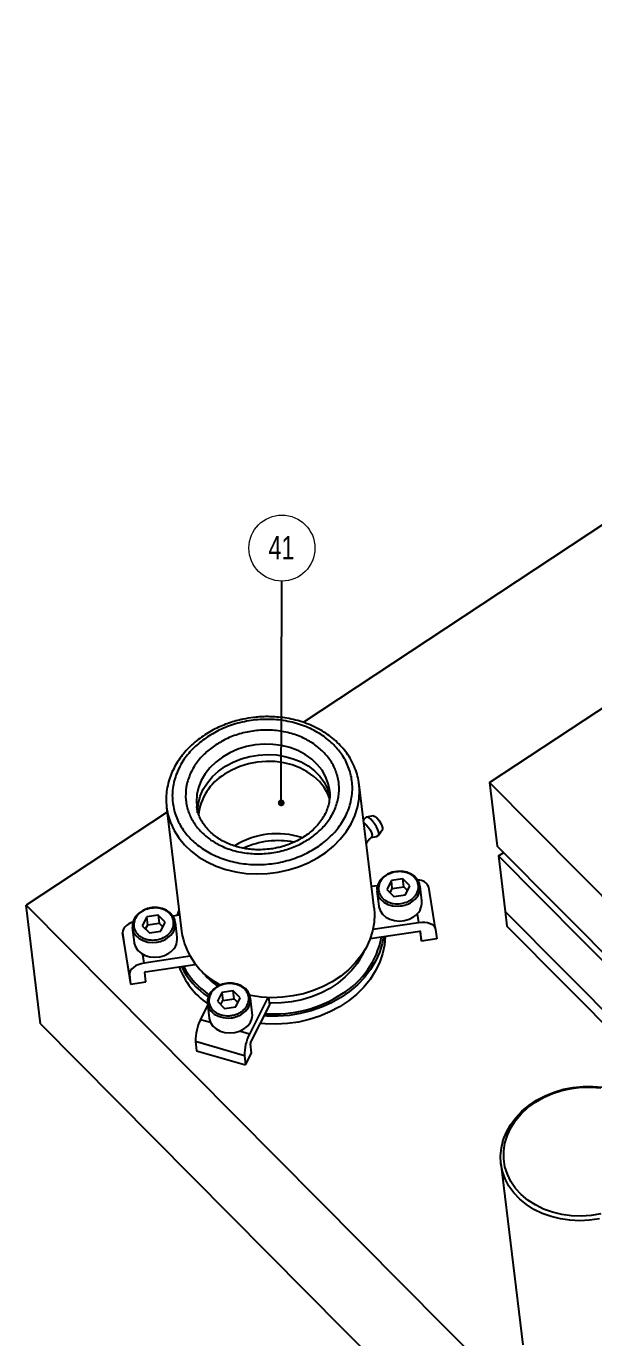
# Model space of a CAD drawing. Header units: millimetres. Extents: x 5 to 1539, y -495 to 895.
# Drawn here: x 1120.9 to 1205.8, y 148.5 to 344.9 of the extents above; entities that cross this region are included whole.
import ezdxf

# ---------------------------------------------------------------- set-up
doc = ezdxf.new("R2010")
doc.units = ezdxf.units.MM
doc.styles.add('SLDTEXTSTYLE13', font='TXT', dxfattribs={"width": 0.75})
doc.dimstyles.new('SLDDIMSTYLE1', dxfattribs={"dimtxt": 0.18, "dimasz": 1.016, "dimexe": 0, "dimexo": 0.0625, "dimgap": 0, "dimtad": 0, "dimtih": 1, "dimtoh": 1, "dimdec": 0, "dimrnd": 1e-09, "dimzin": 0, "dimdsep": 46, "dimtxsty": 'Standard', "dimblk1": 'DOT', "dimblk2": 'DOT', "dimsah": 1, "dimcen": 0.09, "dimadec": 0, "dimazin": 0, "dimtfac": 1.016, "dimtdec": 0, "dimtofl": 0, "dimtmove": 0, "dimatfit": 3, "dimldrblk": 'DOT', "dimfxl": 1, "dimfrac": 2, "dimtolj": 1, "dimtzin": 0, "dimarcsym": 0})

# ---------------------------------------------------------------- blocks, each defined once
blk = doc.blocks.new('SW_NOTE_60')
at = {"color": 0, "linetype": 'Continuous', "lineweight": 0}
blk.add_circle((0.01, 4.94), 4.94, dxfattribs=at)
at = {"color": 0, "linetype": 'Continuous', "lineweight": 0, "insert": (-0.06, 6.75), "char_height": 3.5, "attachment_point": 2, "style": 'SLDTEXTSTYLE13'}
blk.add_mtext('41', dxfattribs=at)
blk = doc.blocks.new('_Dot')
at = {"color": 0, "linetype": 'ByBlock', "lineweight": -2}
blk.add_line((-0.5, 0), (-1, 0), dxfattribs=at)
at = {"color": 0, "linetype": 'ByBlock', "const_width": 0.5}
blk.add_lwpolyline([(-0.25, 0, 1), (0.25, 0, 1)], format="xyb", close=True, dxfattribs=at)

msp = doc.modelspace()

# ---------------------------------------------------------------- linework, layer by layer
at = {"color": 7, "linetype": 'Continuous', "lineweight": 25}
for p, q in [((1320.09, 344.856), (1162.339, 240.627)), ((1190.229, 231.602), (1243.356, 266.704)), ((1166.272, 230.513), (1166.257, 230.626)), ((1170.701, 231.348), (1170.684, 231.481)), ((1172.935, 212.816), (1170.701, 231.348)), ((1190.229, 231.602), (1191.373, 222.114)), ((1263.059, 158.134), (1190.229, 231.602)), ((1141.909, 227.877), (1144.143, 209.345)), ((1146.41, 228.119), (1146.423, 228.015)), ((1141.993, 227.184), (1120.918, 213.26)), ((1172.813, 226.64), (1171.829, 226.436)), ((1173.607, 223.746), (1174.181, 224.571)), ((1264.203, 148.646), (1191.373, 222.114)), ((1191.551, 220.631), (1192.331, 221.146)), ((1264.381, 147.164), (1191.551, 220.631)), ((1191.551, 220.631), (1192.552, 212.329)), ((1172.541, 216.081), (1173.455, 216.217)), ((1175.533, 216.933), (1174.872, 215.618)), ((1177.246, 217.187), (1175.533, 216.933)), ((1175.676, 215.747), (1175.533, 216.933)), ((1178.297, 216.127), (1177.246, 217.187)), ((1177.389, 216.001), (1177.246, 217.187)), ((1177.636, 214.812), (1178.297, 216.127)), ((1180.097, 213.889), (1179.829, 216.113)), ((1173.376, 215.335), (1173.644, 213.111)), ((1174.872, 215.618), (1175.923, 214.558)), ((1175.362, 215.123), (1175.676, 215.747)), ((1175.676, 215.747), (1177.389, 216.001)), ((1175.923, 214.558), (1177.636, 214.812)), ((1177.389, 216.001), (1177.95, 215.436)), ((1182.152, 209.649), (1181.12, 215.943)), ((1120.918, 213.26), (1236.233, 96.936)), ((1123.063, 195.469), (1120.918, 213.26)), ((1265.382, 138.861), (1192.552, 212.329)), ((1192.552, 212.329), (1192.82, 210.105)), ((1138.942, 211.501), (1138.28, 210.186)), ((1138.28, 210.186), (1139.332, 209.126)), ((1138.771, 209.691), (1139.085, 210.315)), ((1140.655, 211.755), (1138.942, 211.501)), ((1139.085, 210.315), (1138.942, 211.501)), ((1139.085, 210.315), (1140.798, 210.569)), ((1141.706, 210.695), (1140.655, 211.755)), ((1140.655, 211.755), (1140.798, 210.569)), ((1140.798, 210.569), (1141.358, 210.004)), ((1141.044, 209.38), (1141.706, 210.695)), ((1142.851, 211.674), (1143.845, 211.821)), ((1143.506, 208.457), (1143.238, 210.681)), ((1143.728, 211.804), (1143.814, 212.076)), ((1172.784, 209.67), (1179.612, 210.684)), ((1136.368, 202.816), (1135.336, 209.11)), ((1135.336, 209.11), (1135.504, 207.716)), ((1136.784, 209.903), (1137.053, 207.679)), ((1139.332, 209.126), (1141.044, 209.38)), ((1172.366, 208.25), (1179.773, 209.349)), ((1179.809, 209.351), (1180.05, 207.881)), ((1180.05, 207.881), (1179.879, 209.305)), ((1182.325, 208.219), (1180.05, 207.881)), ((1182.157, 209.613), (1182.325, 208.219)), ((1265.65, 136.638), (1192.82, 210.105)), ((1135.504, 207.716), (1136.536, 201.422)), ((1145.423, 205.608), (1138.57, 204.591)), ((1138.731, 203.257), (1146.148, 204.358)), ((1146.148, 204.358), (1146.122, 204.574)), ((1136.368, 202.816), (1136.536, 201.422)), ((1138.811, 201.76), (1138.639, 203.183)), ((1136.536, 201.422), (1138.811, 201.76)), ((1149.499, 201.097), (1149.692, 201.481)), ((1151.883, 200.429), (1150.17, 200.175)), ((1152.934, 199.369), (1151.883, 200.429)), ((1152.026, 199.243), (1151.883, 200.429)), ((1148.012, 198.577), (1148.281, 196.353)), ((1150.17, 200.175), (1149.508, 198.86)), ((1149.508, 198.86), (1150.56, 197.8)), ((1149.999, 198.365), (1150.313, 198.989)), ((1150.17, 200.175), (1150.313, 198.989)), ((1150.313, 198.989), (1152.026, 199.243)), ((1152.026, 199.243), (1152.586, 198.678)), ((1152.272, 198.054), (1152.934, 199.369)), ((1157.055, 199.42), (1154.31, 193.966)), ((1154.734, 197.131), (1154.466, 199.355)), ((1157.336, 198.325), (1157.205, 199.415)), ((1146.985, 196.103), (1148.055, 198.227)), ((1150.56, 197.8), (1152.272, 198.054)), ((1154.471, 192.632), (1157.336, 198.325)), ((1123.063, 195.469), (1238.377, 79.146)), ((1153.565, 190.721), (1146.24, 192.858)), ((1146.24, 192.858), (1146.408, 191.464)), ((1154.611, 191.074), (1154.44, 192.497)), ((1146.408, 191.464), (1153.733, 189.328)), ((1153.565, 190.721), (1153.733, 189.328)), ((1153.733, 189.328), (1154.611, 191.074)), ((1191.92, 174.579), (1195.19, 147.448))]:
    msp.add_line(p, q, dxfattribs=at)
at = {"color": 8, "linetype": 'Continuous', "lineweight": 25}
for p, q in [((1179.4, 211.974), (1179.612, 210.684)), ((1179.878, 209.308), (1179.879, 209.305)), ((1138.57, 204.591), (1138.359, 205.881)), ((1148.487, 195.665), (1146.985, 196.103)), ((1154.31, 193.966), (1152.808, 194.404))]:
    msp.add_line(p, q, dxfattribs=at)
at = {"color": 7, "linetype": 'Continuous', "lineweight": 25, "flags": 128}
for points in [[(1146.556, 227.101), (1146.553, 227.444), (1146.661, 228.519), (1146.945, 229.581), (1147.4, 230.61), (1148.018, 231.589), (1148.788, 232.498), (1149.696, 233.324), (1150.726, 234.049), (1151.86, 234.663), (1153.077, 235.153), (1154.355, 235.511), (1155.672, 235.731), (1157.005, 235.808), (1158.329, 235.742), (1159.621, 235.533), (1160.858, 235.185), (1162.017, 234.705), (1163.079, 234.1), (1164.024, 233.383), (1164.835, 232.565), (1165.497, 231.661), (1166, 230.687), (1166.334, 229.661), (1166.352, 229.584)], [(1166.325, 229.114), (1166.014, 229.909), (1165.47, 230.867), (1164.769, 231.751), (1163.923, 232.545), (1162.948, 233.235), (1161.86, 233.81), (1160.679, 234.258), (1159.426, 234.571), (1158.124, 234.745), (1156.795, 234.775), (1155.464, 234.662), (1154.155, 234.407), (1152.889, 234.015), (1151.691, 233.494), (1150.582, 232.851)], [(1173.56, 223.7), (1173.649, 223.854), (1173.638, 224.144), (1173.521, 224.531), (1173.311, 224.976), (1173.032, 225.429), (1172.712, 225.842), (1172.387, 226.17), (1172.093, 226.376), (1171.86, 226.44), (1171.769, 226.411)], [(1172.813, 226.64), (1172.856, 226.644), (1173.083, 226.556), (1173.367, 226.32), (1173.664, 225.97), (1173.929, 225.561), (1174.123, 225.155), (1174.215, 224.813), (1174.191, 224.588), (1174.181, 224.571)], [(1171.395, 225.587), (1171.491, 225.534), (1171.781, 225.292)], [(1171.781, 225.292), (1172.086, 224.934), (1172.358, 224.515), (1172.556, 224.099), (1172.65, 223.748), (1172.626, 223.517), (1172.59, 223.472)], [(1178.575, 213.734), (1179.115, 214.18), (1179.52, 214.709), (1179.767, 215.292), (1179.844, 215.899), (1179.746, 216.497), (1179.478, 217.052), (1179.056, 217.537), (1178.501, 217.923), (1177.844, 218.191), (1177.12, 218.326), (1176.368, 218.32), (1175.629, 218.175), (1174.942, 217.898), (1174.345, 217.503), (1173.869, 217.012), (1173.541, 216.452), (1173.378, 215.853), (1173.388, 215.247), (1173.572, 214.666), (1173.92, 214.143), (1174.412, 213.705), (1175.022, 213.375), (1175.717, 213.172), (1176.46, 213.107), (1176.917, 213.137)], [(1141.984, 208.302), (1142.524, 208.748), (1142.928, 209.277), (1143.176, 209.861), (1143.252, 210.467), (1143.154, 211.065), (1142.887, 211.621), (1142.465, 212.105), (1141.91, 212.491), (1141.253, 212.759), (1140.529, 212.894), (1139.777, 212.889), (1139.037, 212.743), (1138.351, 212.466), (1137.753, 212.071), (1137.278, 211.581), (1136.95, 211.021), (1136.786, 210.421), (1136.797, 209.815), (1136.981, 209.235), (1137.328, 208.711), (1137.82, 208.273), (1138.43, 207.943), (1139.126, 207.741), (1139.869, 207.675), (1140.326, 207.705)], [(1143.529, 211.774), (1143.536, 211.8), (1143.768, 212.463)], [(1172.935, 212.816), (1172.999, 211.934), (1172.944, 210.648), (1172.713, 209.367), (1172.311, 208.107), (1171.741, 206.883), (1171.012, 205.71), (1170.13, 204.602), (1169.109, 203.573), (1167.958, 202.635), (1166.694, 201.799), (1165.33, 201.076), (1163.884, 200.475), (1162.374, 200.002), (1160.816, 199.664), (1159.231, 199.465), (1157.638, 199.406), (1156.055, 199.489), (1154.503, 199.713), (1154.383, 199.736)], [(1173.644, 213.111), (1173.656, 213.023), (1173.84, 212.443), (1174.188, 211.919), (1174.68, 211.481), (1175.29, 211.151), (1175.985, 210.949), (1176.728, 210.883), (1177.479, 210.959), (1178.197, 211.172), (1178.843, 211.511)], [(1136.845, 210.718), (1136.643, 210.642), (1136.248, 210.45), (1135.91, 210.219), (1135.641, 209.96), (1135.451, 209.681), (1135.348, 209.394), (1135.336, 209.11)], [(1179.612, 210.684), (1180.078, 210.725), (1180.533, 210.71), (1180.959, 210.639), (1181.34, 210.516), (1181.662, 210.344), (1181.911, 210.131), (1182.078, 209.884), (1182.157, 209.613)], [(1174.604, 208.582), (1174.497, 207.29), (1174.212, 205.95), (1173.754, 204.634), (1173.127, 203.357), (1172.339, 202.135), (1171.399, 200.98), (1170.317, 199.906), (1169.105, 198.925), (1167.778, 198.048), (1166.351, 197.286), (1164.839, 196.646), (1163.259, 196.136), (1161.63, 195.761), (1159.971, 195.527), (1158.299, 195.435), (1156.633, 195.487), (1155.941, 195.552)], [(1174.364, 208.546), (1174.157, 207.469), (1173.741, 206.146), (1173.156, 204.858), (1172.408, 203.621), (1171.505, 202.448), (1170.457, 201.352), (1169.277, 200.347), (1167.977, 199.443), (1166.573, 198.651), (1165.081, 197.98), (1163.516, 197.437), (1161.898, 197.028), (1160.244, 196.758), (1158.574, 196.631), (1156.905, 196.647), (1156.505, 196.672)], [(1179.879, 209.305), (1179.875, 209.316), (1179.868, 209.326), (1179.858, 209.335), (1179.845, 209.342), (1179.829, 209.347), (1179.811, 209.35), (1179.792, 209.351), (1179.773, 209.349)], [(1137.053, 207.679), (1137.065, 207.591), (1137.249, 207.011), (1137.596, 206.487), (1138.088, 206.049), (1138.698, 205.72), (1139.394, 205.517), (1140.137, 205.452), (1140.887, 205.528), (1141.605, 205.74), (1142.252, 206.079)], [(1171.391, 206.281), (1171.125, 205.725), (1170.443, 204.585), (1169.608, 203.509), (1168.631, 202.51), (1167.526, 201.602), (1166.306, 200.795), (1164.987, 200.102), (1163.587, 199.531), (1162.123, 199.089), (1160.616, 198.781), (1159.083, 198.614), (1157.547, 198.587), (1157.304, 198.596)], [(1138.57, 204.591), (1138.11, 204.495), (1137.675, 204.348), (1137.28, 204.156), (1136.942, 203.925), (1136.673, 203.666), (1136.483, 203.387), (1136.38, 203.1), (1136.368, 202.816)], [(1138.731, 203.257), (1138.712, 203.253), (1138.694, 203.247), (1138.677, 203.239), (1138.663, 203.229), (1138.652, 203.218), (1138.644, 203.207), (1138.64, 203.195), (1138.639, 203.183)], [(1153.212, 196.976), (1153.752, 197.422), (1154.156, 197.951), (1154.404, 198.534), (1154.48, 199.141), (1154.382, 199.739), (1154.115, 200.294), (1153.693, 200.779), (1153.138, 201.165), (1152.481, 201.433), (1151.757, 201.568), (1151.005, 201.562), (1150.265, 201.417), (1149.579, 201.14), (1148.981, 200.745), (1148.506, 200.254), (1148.177, 199.694), (1148.014, 199.095), (1148.025, 198.489), (1148.209, 197.908), (1148.556, 197.385), (1149.048, 196.947), (1149.658, 196.617), (1150.354, 196.414), (1151.097, 196.349), (1151.554, 196.379)], [(1148.281, 196.353), (1148.293, 196.265), (1148.477, 195.685), (1148.824, 195.161), (1149.316, 194.723), (1149.926, 194.393), (1150.622, 194.191), (1151.365, 194.125), (1152.115, 194.201), (1152.833, 194.414), (1153.48, 194.752)], [(1198.096, 167.105), (1196.863, 167.707), (1195.734, 168.428), (1194.726, 169.255), (1193.853, 170.179), (1193.127, 171.185), (1192.559, 172.26), (1192.155, 173.388), (1191.923, 174.554), (1191.864, 175.742), (1191.981, 176.934), (1192.271, 178.114), (1192.73, 179.265), (1193.352, 180.372), (1194.128, 181.418), (1195.047, 182.39), (1196.097, 183.272), (1197.262, 184.054), (1198.527, 184.723), (1199.873, 185.272), (1201.281, 185.691), (1202.732, 185.975), (1204.206, 186.12), (1205.682, 186.124), (1207.138, 185.987)], [(1198.31, 167.76), (1197.081, 168.364), (1195.962, 169.089), (1194.969, 169.925), (1194.118, 170.858), (1193.421, 171.875), (1192.888, 172.96), (1192.529, 174.097), (1192.347, 175.268), (1192.347, 176.456), (1192.528, 177.643), (1192.888, 178.81), (1193.42, 179.94), (1194.117, 181.017), (1194.969, 182.023), (1195.962, 182.943), (1197.081, 183.764), (1198.309, 184.472), (1199.628, 185.058), (1201.018, 185.512), (1202.458, 185.828), (1203.925, 186), (1205.398, 186.026), (1206.854, 185.906)], [(1206.657, 166.3), (1205.192, 166.085), (1203.715, 166.01), (1202.246, 166.076), (1200.807, 166.283), (1199.417, 166.628), (1198.096, 167.105)], [(1206.855, 167.055), (1205.399, 166.811), (1203.926, 166.711), (1202.458, 166.758), (1201.019, 166.951), (1199.629, 167.287), (1198.31, 167.76)]]:
    msp.add_lwpolyline(points, dxfattribs=at)
at = {"color": 8, "linetype": 'Continuous', "lineweight": 25, "flags": 128}
for points in [[(1166.257, 230.626), (1166.078, 231.483), (1165.702, 232.498), (1165.158, 233.456), (1164.457, 234.34), (1163.611, 235.134), (1162.636, 235.825), (1161.548, 236.399), (1160.367, 236.847), (1159.114, 237.16), (1157.812, 237.334), (1156.483, 237.364), (1155.152, 237.251), (1153.843, 236.996), (1152.577, 236.605), (1151.379, 236.083), (1150.27, 235.44)], [(1150.27, 235.44), (1149.269, 234.688), (1148.394, 233.84), (1147.661, 232.912), (1147.082, 231.919), (1146.669, 230.88), (1146.429, 229.813), (1146.365, 228.737), (1146.41, 228.119)], [(1141.902, 227.936), (1142.091, 226.855), (1142.471, 225.623), (1143.019, 224.44), (1143.728, 223.32), (1144.59, 222.277), (1145.594, 221.322), (1146.728, 220.468), (1147.978, 219.725), (1149.329, 219.102), (1150.766, 218.606), (1152.269, 218.245), (1153.821, 218.021), (1155.404, 217.938), (1156.997, 217.996), (1158.582, 218.196), (1160.139, 218.534), (1161.65, 219.007), (1163.096, 219.608), (1164.46, 220.331), (1165.724, 221.166), (1166.874, 222.104), (1167.896, 223.133), (1168.778, 224.241), (1169.507, 225.414), (1170.077, 226.638), (1170.479, 227.898), (1170.71, 229.179), (1170.765, 230.465), (1170.701, 231.348)]]:
    msp.add_lwpolyline(points, dxfattribs=at)
at = {"color": 7, "linetype": 'Continuous', "lineweight": 25}
for centre, radius, start, end in [((1154.665, 225.956), 8.014, 120.63534, 174.38745), ((1172.664, 225.055), 1.625, 123.45351, 144.28144), ((1158.444, 211.869), 12.084, 72.08237, 121.69638), ((1158.589, 210.665), 12.257, 78.86669, 114.85417), ((1172.664, 225.055), 1.625, 263.01345, 303.45351), ((1179.593, 215.378), 1.627, 20.30441, 92.93331), ((1177.6, 213.686), 2.506, 299.74638, 4.65395), ((1141.009, 208.254), 2.506, 299.74638, 4.65395), ((1154.82, 210.973), 10.8, 188.66588, 243.36), ((1161.448, 210.93), 12.851, 301.39562, 349.11091), ((1154.904, 208.198), 11.881, 200.65453, 234.59345), ((1154.999, 209.614), 12.21, 207.06984, 235.67923), ((1154.975, 209.705), 11.935, 207.99047, 235.69506), ((1155.868, 210.109), 10.986, 217.87758, 234.88079), ((1157.968, 215.749), 18.783, 266.05235, 302.80024), ((1152.236, 196.928), 2.506, 299.74638, 4.65395), ((1153.008, 193.011), 6.77, 152.83039, 181.29816), ((1160.333, 190.875), 6.77, 152.83039, 181.29816), ((1154.722, 192.503), 0.282, 152.83039, 181.29816)]:
    msp.add_arc(centre, radius, start, end, dxfattribs=at)
at = {"color": 8, "linetype": 'Continuous', "lineweight": 25}
for centre in [(1176.463, 216.994), (1139.872, 211.562), (1151.1, 200.236)]:
    msp.add_arc(centre, 3.884, 276.71526, 302.939, dxfattribs=at)
at = {"color": 7, "linetype": 'Continuous', "lineweight": 25}
for points, knots in [([(1154.889, 241.355), (1154.379, 241.281), (1153.661, 241.177), (1152.618, 240.936), (1151.737, 240.691), (1150.712, 240.337), (1149.669, 239.899), (1148.621, 239.37), (1147.594, 238.753), (1146.609, 238.05), (1145.681, 237.265), (1144.826, 236.404), (1144.056, 235.471), (1143.384, 234.474), (1142.818, 233.42), (1142.371, 232.316), (1142.048, 231.169), (1141.865, 229.99), (1141.811, 228.906), (1141.886, 228.225), (1141.918, 227.941)], [0, 0, 0, 0, 0.0685695, 0.0965032, 0.1428038, 0.1908392, 0.2423138, 0.2959704, 0.3513114, 0.4079504, 0.4656277, 0.524168, 0.583459, 0.6434381, 0.7040848, 0.7654176, 0.8274935, 0.8904073, 0.9542916, 1, 1, 1, 1]), ([(1166.919, 237.266), (1166.385, 237.747), (1165.285, 238.738), (1163.53, 239.685), (1161.963, 240.294), (1160.265, 240.78), (1158.009, 241.12), (1155.69, 241.072), (1153.87, 240.81), (1152.139, 240.412), (1150.115, 239.706), (1148.718, 238.874), (1148.04, 238.47)], [0, 0, 0, 0, 0.1164776, 0.2399321, 0.3043144, 0.3686842, 0.5, 0.6313158, 0.6956981, 0.7600679, 0.8835224, 1, 1, 1, 1]), ([(1170.674, 231.485), (1170.67, 231.538), (1170.632, 232.005), (1170.409, 232.875), (1169.989, 234.085), (1169.405, 235.218), (1168.703, 236.26), (1167.905, 237.198), (1166.996, 238.061), (1165.987, 238.84), (1164.889, 239.527), (1163.716, 240.117), (1162.483, 240.603), (1161.211, 240.983), (1159.933, 241.253), (1158.715, 241.413), (1157.645, 241.481), (1156.667, 241.487), (1155.774, 241.449), (1155.169, 241.384), (1154.889, 241.355)], [0, 0, 0, 0, 0.0085731, 0.0751882, 0.1433018, 0.2130883, 0.2760028, 0.3389799, 0.401973, 0.4649241, 0.527755, 0.5903573, 0.6525644, 0.714077, 0.7742479, 0.8312919, 0.8805232, 0.9186312, 0.9624949, 1, 1, 1, 1]), ([(1148.04, 238.47), (1147.415, 238.013), (1146.127, 237.071), (1144.86, 235.603), (1144.022, 234.304), (1143.328, 232.905), (1142.788, 231.063), (1142.724, 229.191), (1142.954, 227.734), (1143.354, 226.354), (1144.142, 224.769), (1145.488, 223.106), (1147.2, 221.684), (1148.935, 220.724), (1150.505, 220.117), (1152.202, 219.63), (1154.459, 219.291), (1156.778, 219.338), (1158.598, 219.6), (1160.328, 219.999), (1162.352, 220.704), (1163.749, 221.536), (1164.427, 221.94)], [0, 0, 0, 0, 0.0582388, 0.119966, 0.1521572, 0.1843421, 0.25, 0.3156579, 0.347849, 0.380034, 0.4417612, 0.5, 0.5582388, 0.619966, 0.6521572, 0.6843421, 0.75, 0.8156579, 0.847849, 0.880034, 0.9417612, 1, 1, 1, 1]), ([(1165.339, 236.221), (1164.883, 236.631), (1163.945, 237.476), (1162.138, 238.454), (1160.046, 239.161), (1157.746, 239.505), (1155.77, 239.465), (1154.219, 239.242), (1152.744, 238.902), (1151.02, 238.301), (1149.83, 237.592), (1149.252, 237.248)], [0, 0, 0, 0, 0.1164968, 0.2399717, 0.3685799, 0.4999174, 0.6312549, 0.6956343, 0.7600283, 0.8835032, 1, 1, 1, 1]), ([(1149.252, 237.248), (1148.719, 236.858), (1147.622, 236.055), (1146.314, 234.542), (1145.326, 232.814), (1144.778, 230.936), (1144.722, 229.341), (1144.918, 228.1), (1145.259, 226.924), (1145.93, 225.573), (1147.078, 224.156), (1148.536, 222.944), (1150.325, 221.954), (1152.422, 221.251), (1154.721, 220.906), (1156.697, 220.946), (1158.248, 221.169), (1159.723, 221.509), (1161.447, 222.11), (1162.637, 222.819), (1163.215, 223.163)], [0, 0, 0, 0, 0.0582484, 0.1199858, 0.18429, 0.2499587, 0.3156275, 0.3478172, 0.3800142, 0.4417516, 0.5, 0.5582484, 0.6199858, 0.68429, 0.7499587, 0.8156275, 0.8478172, 0.8800142, 0.9417516, 1, 1, 1, 1]), ([(1163.215, 223.163), (1163.748, 223.553), (1164.845, 224.356), (1166.153, 225.869), (1167.141, 227.597), (1167.689, 229.474), (1167.744, 231.069), (1167.549, 232.311), (1167.206, 233.486), (1166.552, 234.848), (1165.735, 235.772), (1165.339, 236.221)], [0, 0, 0, 0, 0.1164968, 0.2399717, 0.3685799, 0.4999174, 0.6312549, 0.6956343, 0.7600283, 0.8835032, 1, 1, 1, 1]), ([(1164.427, 221.94), (1165.052, 222.398), (1166.34, 223.34), (1167.607, 224.808), (1168.445, 226.107), (1169.139, 227.506), (1169.679, 229.347), (1169.743, 231.22), (1169.514, 232.677), (1169.111, 234.055), (1168.343, 235.654), (1167.385, 236.739), (1166.919, 237.266)], [0, 0, 0, 0, 0.1164776, 0.2399321, 0.3043144, 0.3686842, 0.5, 0.6313158, 0.6956981, 0.7600679, 0.8835224, 1, 1, 1, 1]), ([(1166.244, 230.615), (1166.275, 230.377), (1166.346, 229.812), (1166.273, 228.935), (1166.067, 228.005), (1165.732, 227.125), (1165.273, 226.279), (1164.699, 225.476), (1164.017, 224.727), (1163.239, 224.042), (1162.382, 223.431), (1161.469, 222.906), (1160.537, 222.478), (1159.688, 222.171), (1158.911, 221.948), (1158.134, 221.769), (1157.574, 221.69), (1157.265, 221.646)], [0, 0, 0, 0, 0.060894, 0.144679, 0.220434, 0.2950693, 0.3686852, 0.4414457, 0.5134754, 0.5847968, 0.6552559, 0.7243422, 0.79057, 0.851491, 0.8948414, 0.9421275, 1, 1, 1, 1]), ([(1157.265, 221.646), (1156.846, 221.607), (1156.255, 221.551), (1155.38, 221.553), (1154.634, 221.592), (1153.76, 221.7), (1152.865, 221.879), (1151.962, 222.137), (1151.076, 222.475), (1150.227, 222.893), (1149.43, 223.389), (1148.699, 223.958), (1148.047, 224.598), (1147.484, 225.304), (1147.017, 226.073), (1146.671, 226.905), (1146.474, 227.562), (1146.443, 227.945), (1146.436, 228.025)], [0, 0, 0, 0, 0.079574, 0.1121585, 0.1660988, 0.2220199, 0.2818943, 0.3442537, 0.4085455, 0.4743786, 0.5415523, 0.6100185, 0.6798693, 0.7513312, 0.8247557, 0.9005898, 0.9793023, 1, 1, 1, 1]), ([(1171.767, 222.505), (1171.78, 222.532), (1171.888, 222.751), (1172.16, 223.097), (1172.469, 223.352), (1172.601, 223.461)], [0, 0, 0, 0, 0.0749798, 0.603688, 1, 1, 1, 1]), ([(1176.195, 218.247), (1175.827, 218.16), (1175.261, 218.026), (1174.619, 217.628), (1174.194, 217.25), (1173.873, 216.813), (1173.594, 216.205), (1173.608, 215.737), (1173.618, 215.432)], [0, 0, 0, 0, 0.23945684, 0.36836066, 0.5, 0.63163934, 0.76054316, 1, 1, 1, 1]), ([(1176.974, 213.497), (1177.342, 213.584), (1177.908, 213.718), (1178.551, 214.117), (1178.975, 214.494), (1179.298, 214.932), (1179.566, 215.538), (1179.623, 216.323), (1179.317, 217.055), (1178.868, 217.555), (1178.42, 217.878), (1177.895, 218.114), (1177.156, 218.307), (1176.573, 218.271), (1176.195, 218.247)], [0, 0, 0, 0, 0.1197284, 0.1841803, 0.25, 0.3158197, 0.3802716, 0.5, 0.6197284, 0.6841803, 0.75, 0.8158197, 0.8802716, 1, 1, 1, 1]), ([(1173.618, 215.432), (1173.706, 215.139), (1173.843, 214.688), (1174.303, 214.19), (1174.749, 213.867), (1175.274, 213.631), (1176.014, 213.437), (1176.596, 213.474), (1176.974, 213.497)], [0, 0, 0, 0, 0.2394568, 0.3683607, 0.5, 0.6316393, 0.7605432, 1, 1, 1, 1]), ([(1139.604, 212.816), (1139.236, 212.728), (1138.67, 212.594), (1138.027, 212.196), (1137.603, 211.819), (1137.28, 211.381), (1137.012, 210.775), (1136.955, 209.989), (1137.261, 209.258), (1137.71, 208.758), (1138.158, 208.435), (1138.683, 208.199), (1139.422, 208.005), (1140.004, 208.042), (1140.383, 208.065)], [0, 0, 0, 0, 0.1197284, 0.1841803, 0.25, 0.3158197, 0.3802716, 0.5, 0.6197284, 0.6841803, 0.75, 0.8158197, 0.8802716, 1, 1, 1, 1]), ([(1142.96, 210.881), (1142.871, 211.174), (1142.735, 211.624), (1142.274, 212.122), (1141.829, 212.446), (1141.304, 212.682), (1140.564, 212.876), (1139.982, 212.839), (1139.604, 212.816)], [0, 0, 0, 0, 0.2394568, 0.3683607, 0.5, 0.6316393, 0.7605432, 1, 1, 1, 1]), ([(1140.383, 208.065), (1140.751, 208.153), (1141.317, 208.287), (1141.959, 208.685), (1142.384, 209.062), (1142.705, 209.5), (1142.984, 210.108), (1142.969, 210.576), (1142.96, 210.881)], [0, 0, 0, 0, 0.2394568, 0.3683607, 0.5, 0.6316393, 0.7605432, 1, 1, 1, 1]), ([(1152.367, 201.391), (1152.004, 201.462), (1151.446, 201.572), (1150.659, 201.475), (1150.069, 201.311), (1149.528, 201.05), (1148.917, 200.62), (1148.638, 200.196), (1148.457, 199.92)], [0, 0, 0, 0, 0.2394568, 0.3683607, 0.5, 0.6316393, 0.7605432, 1, 1, 1, 1]), ([(1153.985, 198.308), (1154.093, 198.605), (1154.258, 199.063), (1154.18, 199.693), (1154.007, 200.162), (1153.712, 200.585), (1153.211, 201.057), (1152.7, 201.26), (1152.367, 201.391)], [0, 0, 0, 0, 0.2394568, 0.3683607, 0.5, 0.6316393, 0.7605432, 1, 1, 1, 1]), ([(1148.457, 199.92), (1148.35, 199.623), (1148.185, 199.166), (1148.263, 198.535), (1148.436, 198.067), (1148.73, 197.642), (1149.235, 197.179), (1150.047, 196.782), (1151, 196.664), (1151.782, 196.752), (1152.374, 196.918), (1152.914, 197.179), (1153.526, 197.608), (1153.804, 198.032), (1153.985, 198.308)], [0, 0, 0, 0, 0.1197284, 0.1841803, 0.25, 0.3158197, 0.3802716, 0.5, 0.6197284, 0.6841803, 0.75, 0.8158197, 0.8802716, 1, 1, 1, 1])]:
    msp.add_open_spline(points, degree=3, knots=knots, dxfattribs=at)

# ---------------------------------------------------------------- block references
at = {"color": 7, "linetype": 'Continuous', "lineweight": 0}
msp.add_blockref('SW_NOTE_60', (1159.154, 261.779), dxfattribs=at)

# ---------------------------------------------------------------- leaders
msp.add_leader([(1159.057, 228.572), (1159.154, 261.779)], dimstyle='SLDDIMSTYLE1', dxfattribs=at)

doc.saveas('drawing.dxf')
